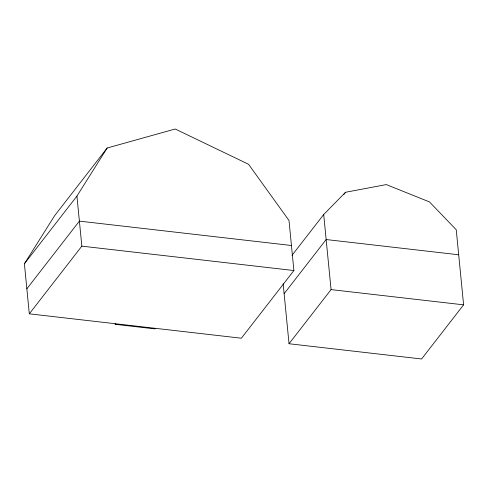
<?xml version="1.0" encoding="UTF-8"?>
<svg xmlns="http://www.w3.org/2000/svg" width="488" height="488" viewBox="0 0 488 488"><rect width="100%" height="100%" fill="white"/><g stroke="black" fill="none" stroke-linecap="round" stroke-linejoin="round"><path stroke-width="0.73" d="M24.4 263.77L54.632 215.684L107.165 148.004L175.192 129.015L248.538 164.261L288.994 220.472L293.904 270.535L241.371 338.215L29.31 313.833L24.4 263.77L76.933 196.091L107.165 148.004M26.852 288.798L79.385 221.119L291.446 245.501M29.31 313.833L81.844 246.153L76.933 196.091M115.461 323.739L115.022 324.3L154.781 328.869L155.221 328.308M291.946 255.419L323.696 214.513L345.547 192.272L386.289 184.58L429.483 201.922L456.237 229.75L463.6 304.841L421.577 358.985L289.036 343.747L283.162 283.827M343.674 194.681L345.547 192.272M284.126 293.685L326.155 239.541L458.69 254.779M289.036 343.747L331.065 289.604L323.696 214.513M81.844 246.153L293.904 270.535M331.065 289.604L463.6 304.841"/></g></svg>
